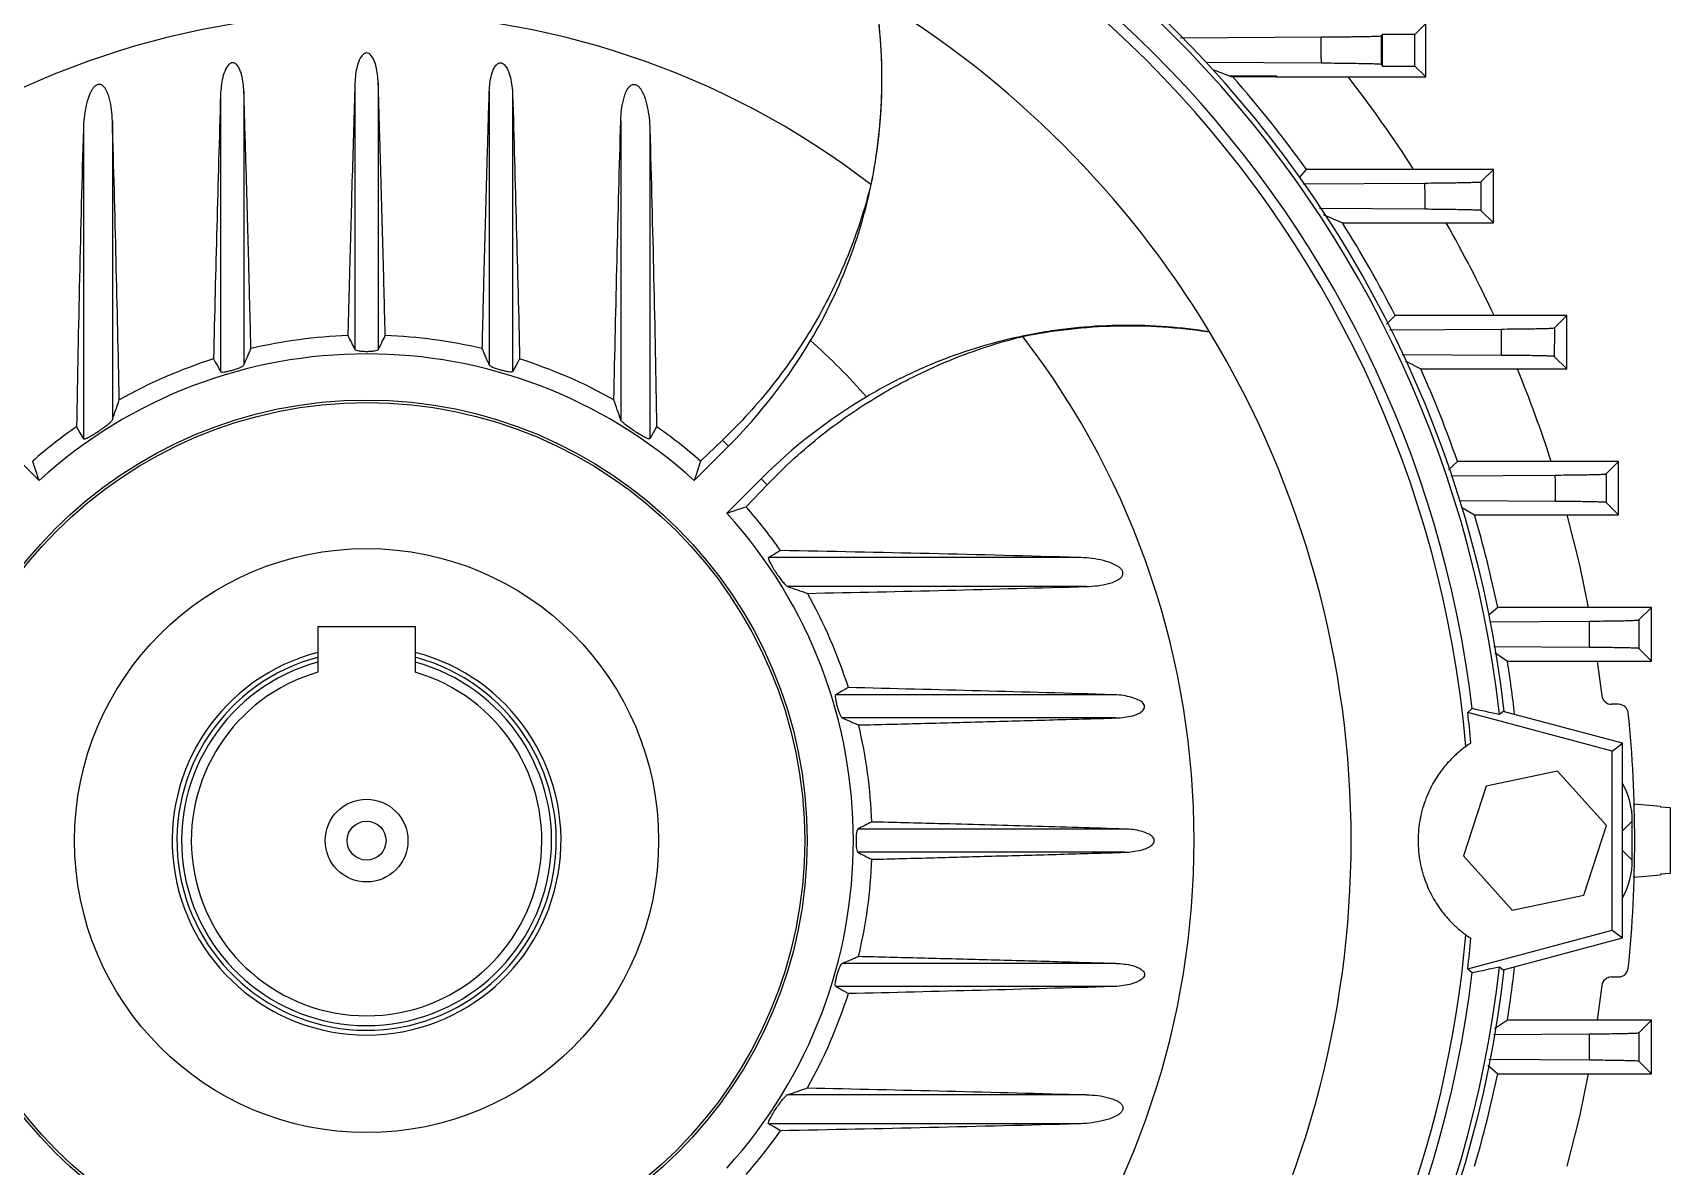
# Model space of a CAD drawing. Extents: x 49 to 1791, y 27 to 1041.
# Drawn here: x 714.2 to 882.3, y 457.3 to 573.8 of the extents above; entities that cross this region are included whole.
import ezdxf

# ---------------------------------------------------------------- set-up
doc = ezdxf.new("R2010")
doc.units = 0
doc.layers.get('0').update_dxf_attribs({"linetype": 'CONTINUOUS'})

msp = doc.modelspace()

# ---------------------------------------------------------------- linework, layer by layer
at = {"color": 7, "linetype": 'CONTINUOUS'}
for p, q in [((852.66, 573.48), (852.8, 573.62)), ((856.1, 573.62), (852.8, 573.62)), ((852.8, 570.37), (852.8, 573.62)), ((856.1, 573.62), (857.22, 574.75)), ((856.1, 570.37), (856.1, 573.62)), ((857.22, 569.25), (857.22, 574.75)), ((832.05, 573.28), (846.47, 573.36)), ((846.51, 570.65), (834.66, 570.72)), ((852.65, 570.53), (852.8, 570.37)), ((852.8, 570.37), (856.1, 570.37)), ((856.1, 570.37), (857.22, 569.25)), ((747.24, 568.64), (747.24, 541.24)), ((749.64, 568.64), (749.64, 541.24)), ((835.35, 570.01), (837.07, 569.38)), ((837.07, 569.38), (841.9, 569.38)), ((841.86, 569.25), (837.18, 569.25)), ((841.9, 569.38), (841.86, 569.25)), ((841.86, 569.25), (857.22, 569.25)), ((733.44, 567.43), (733.44, 538.98)), ((735.84, 567.75), (735.84, 539.66)), ((761.04, 567.75), (761.04, 539.66)), ((763.44, 567.43), (763.44, 538.98)), ((719.35, 563.86), (719.35, 532.09)), ((722.33, 564.73), (722.33, 534.03)), ((774.55, 564.73), (774.55, 534.03)), ((777.53, 563.86), (777.53, 532.09)), ((844.96, 559.75), (844.21, 558.93)), ((864.17, 559.75), (844.96, 559.75)), ((862.9, 558.48), (864.17, 559.75)), ((864.17, 554.25), (864.17, 559.75)), ((844.63, 558.28), (857.14, 558.35)), ((857.18, 555.65), (846.3, 555.72)), ((846.68, 555.13), (848.66, 554.25)), ((862.89, 555.53), (864.17, 554.25)), ((848.66, 554.25), (864.17, 554.25)), ((854.08, 544.75), (853.2, 543.86)), ((853.49, 543.28), (864.99, 543.35)), ((871.72, 544.75), (854.08, 544.75)), ((870.44, 543.47), (871.72, 544.75)), ((871.72, 539.25), (871.72, 544.75)), ((865.02, 540.65), (854.79, 540.72)), ((855.11, 540.08), (856.72, 539.25)), ((870.43, 540.53), (871.72, 539.25)), ((856.72, 539.25), (871.72, 539.25)), ((785, 531.94), (782.73, 529.78)), ((785.62, 531.32), (785, 531.94)), ((711.26, 531.32), (714.8, 527.79)), ((782.08, 527.79), (785.62, 531.32)), ((860.48, 529.75), (859.57, 528.89)), ((859.8, 528.28), (870.53, 528.35)), ((877.04, 529.75), (860.48, 529.75)), ((875.76, 528.47), (877.04, 529.75)), ((877.04, 524.25), (877.04, 529.75)), ((788.97, 527.97), (785.43, 524.44)), ((787.42, 525.09), (789.59, 527.35)), ((788.97, 527.97), (789.59, 527.35)), ((870.56, 525.65), (860.72, 525.72)), ((860.89, 525.05), (862.25, 524.25)), ((875.75, 525.54), (877.04, 524.25)), ((862.25, 524.25), (877.04, 524.25)), ((821.51, 519.89), (789.73, 519.89)), ((822.38, 516.9), (791.67, 516.9)), ((864.62, 514.75), (863.72, 513.97)), ((880.41, 514.75), (864.62, 514.75)), ((879.13, 513.47), (880.41, 514.75)), ((880.41, 509.25), (880.41, 514.75)), ((863.86, 513.28), (874.05, 513.35)), ((743.44, 512.8), (753.44, 512.8)), ((743.44, 512.8), (743.44, 508.09)), ((753.44, 512.8), (753.44, 508.09)), ((874.06, 510.65), (864.22, 510.72)), ((864.31, 510.11), (865.62, 509.25)), ((879.13, 510.54), (880.41, 509.25)), ((865.62, 509.25), (880.41, 509.25)), ((874.85, 509.25), (875.32, 505.68)), ((825.07, 505.79), (796.62, 505.79)), ((877.03, 504.8), (876.31, 504.8)), ((825.4, 503.4), (797.3, 503.4)), ((861.99, 504.36), (861.55, 503.97)), ((876.39, 499.99), (861.55, 503.97)), ((865.19, 504.08), (864.8, 503.75)), ((877.44, 500.8), (865.19, 504.08)), ((876.39, 499.99), (877.44, 500.8)), ((876.39, 481.6), (876.39, 499.99)), ((877.44, 480.8), (877.44, 500.8)), ((870.77, 497.93), (863.43, 496.38)), ((875.78, 492.35), (870.77, 497.93)), ((863.43, 496.38), (861.1, 489.25)), ((881.34, 494.31), (878.64, 494.55)), ((878.64, 494.55), (878.64, 494.41)), ((878.44, 488.8), (878.44, 492.8)), ((881.34, 494.31), (881.34, 494.25)), ((882.34, 494.16), (882.34, 487.43)), ((826.29, 491.99), (798.89, 491.99)), ((873.45, 485.21), (875.78, 492.35)), ((826.29, 489.6), (798.89, 489.6)), ((861.1, 489.25), (866.11, 483.66)), ((878.64, 487.05), (881.34, 487.28)), ((878.64, 487.19), (878.64, 487.05)), ((881.34, 487.35), (881.34, 487.28)), ((866.11, 483.66), (873.45, 485.21)), ((861.55, 477.63), (876.39, 481.6)), ((876.39, 481.6), (877.44, 480.8)), ((865.19, 477.52), (877.44, 480.8)), ((825.4, 478.19), (797.3, 478.19)), ((864.8, 477.85), (865.19, 477.52)), ((861.55, 477.63), (861.99, 477.24)), ((876.31, 476.8), (877.03, 476.8)), ((825.07, 475.8), (796.62, 475.8)), ((875.32, 475.91), (874.85, 472.35)), ((864.18, 470.88), (874.06, 470.95)), ((865.62, 472.35), (864.3, 471.48)), ((880.41, 472.35), (865.62, 472.35)), ((879.13, 471.06), (880.41, 472.35)), ((880.41, 466.85), (880.41, 472.35)), ((863.59, 467.74), (864.62, 466.85)), ((874.05, 468.24), (863.7, 468.32)), ((879.13, 468.13), (880.41, 466.85)), ((864.62, 466.85), (880.41, 466.85)), ((822.38, 464.69), (791.67, 464.69)), ((821.51, 461.7), (789.73, 461.7))]:
    msp.add_line(p, q, dxfattribs=at)
at = {"color": 8, "linetype": 'CONTINUOUS'}
for p, q in [((878.44, 492.8), (877.44, 491.8)), ((877.44, 489.8), (878.44, 488.8))]:
    msp.add_line(p, q, dxfattribs=at)
at = {"color": 7, "linetype": 'CONTINUOUS', "flags": 128}
for points in [[(732.72, 540.28), (732.9, 539.95), (733.08, 539.63), (733.44, 538.98)], [(764.16, 540.28), (763.98, 539.95), (763.8, 539.63), (763.44, 538.98)], [(718.65, 533.31), (719, 532.7), (719.35, 532.09)], [(778.23, 533.31), (777.88, 532.7), (777.53, 532.09)], [(871.73, 524.25), (873.01, 519.14), (873.92, 514.75)], [(790.96, 520.59), (790.34, 520.24), (789.73, 519.89)], [(797.92, 506.52), (797.59, 506.34), (797.27, 506.16), (796.62, 505.79)], [(882.34, 494.16), (881.85, 494.21), (881.34, 494.25)], [(882.34, 487.43), (881.85, 487.39), (881.34, 487.35)], [(797.92, 475.08), (797.59, 475.26), (797.27, 475.44), (796.62, 475.8)], [(873.92, 466.85), (873.01, 462.45), (871.73, 457.35)], [(790.96, 461), (790.34, 461.35), (789.73, 461.7)]]:
    msp.add_lwpolyline(points, dxfattribs=at)
at = {"color": 7, "linetype": 'CONTINUOUS'}
for radius in [45.26, 45, 30, 4.25, 2]:
    msp.add_circle((748.44, 490.8), radius, dxfattribs=at)
for centre, radius, start, end in [((748.44, 490.8), 117.6, 96.471, 173.529), ((748.44, 490.8), 117.08, 96.3514, 173.6486), ((748.44, 490.8), 117.08, 6.3514, 83.6486), ((748.44, 490.8), 117.6, 6.471, 83.529), ((748.44, 490.8), 114.36, 96.8084, 173.1916), ((748.44, 490.8), 114.36, 6.8084, 83.1916), ((748.44, 490.8), 113.32, 4.9002, 85.0998), ((748.44, 490.8), 101.13, 31.1145, 58.8855), ((748.44, 490.8), 85, 52.456, 127.544), ((748.44, 490.8), 118.45, 41.4775, 41.5621), ((748.44, 490.8), 118.62, 35.5395, 41.403), ((748.44, 490.8), 127.75, 32.665, 37.8858), ((748.44, 490.8), 118.62, 27.0528, 32.337), ((748.44, 490.8), 127.75, 24.9805, 29.7801), ((748.44, 490.8), 51.92, 92.1156, 103.2308), ((748.44, 490.8), 51.92, 76.7692, 87.8844), ((746.63, 570.31), 55.13, 315, 329.3006), ((748.44, 490.8), 68.68, 41.5968, 48.4032), ((748.44, 490.8), 85, 322.456, 37.544), ((748.44, 490.8), 101.13, 328.8855, 31.1145), ((748.44, 490.8), 50, 47.7154, 132.2846), ((748.44, 490.8), 51.92, 107.6242, 119.2947), ((748.44, 490.8), 51.92, 60.7053, 72.3758), ((748.44, 490.8), 118.62, 19.1691, 24.1072), ((748.44, 490.8), 127.75, 17.7517, 22.2876), ((827.95, 488.99), 55.13, 120.6994, 135), ((748.44, 490.8), 51.92, 125.0225, 131.3342), ((748.44, 490.8), 51.92, 48.6658, 54.9775), ((748.44, 490.8), 51.92, 35.0225, 41.3342), ((748.44, 490.8), 50, 317.7154, 42.2846), ((748.44, 490.8), 118.62, 11.6483, 16.3791), ((748.44, 490.8), 51.92, 17.6242, 29.2947), ((748.44, 490.8), 19.97, 104.496, 75.504), ((748.44, 490.8), 19.48, 104.8767, 74.8322), ((748.44, 490.8), 19, 105.2575, 74.7425), ((748.44, 490.8), 18, 106.1276, 73.8724), ((748.44, 490.8), 118.62, 6.2781, 8.948), ((876.31, 505.8), 1, 186.6904, 270), ((748.44, 490.8), 113.87, 5.059, 6.6429), ((748.44, 490.8), 130.25, 354.2274, 5.7726), ((748.44, 490.8), 51.92, 2.1156, 13.2308), ((748.44, 490.8), 51.92, 346.7692, 357.8844), ((748.44, 490.8), 113.32, 184.9002, 265.0998), ((748.44, 490.8), 113.32, 290.3164, 355.0998), ((748.44, 490.8), 113.87, 353.3571, 354.941), ((748.44, 490.8), 117.08, 186.3514, 263.6486), ((748.44, 490.8), 117.08, 276.3514, 353.6486), ((748.44, 490.8), 118.62, 351.052, 353.7219), ((748.44, 490.8), 117.6, 186.471, 263.529), ((748.44, 490.8), 114.36, 186.8084, 263.1916), ((748.44, 490.8), 117.6, 276.471, 353.529), ((748.44, 490.8), 114.36, 276.8084, 353.1916), ((876.31, 475.8), 1, 90, 173.3096), ((748.44, 490.8), 51.92, 330.7053, 342.3758), ((748.44, 490.8), 118.62, 343.6209, 348.3517), ((748.44, 490.8), 51.92, 318.6658, 324.9775)]:
    msp.add_arc(centre, radius, start, end, dxfattribs=at)
for centre, major_axis, start_param, end_param in [((870.44, 492.8), (5.66, 5.66), 5.497873, 6.003211), ((870.44, 488.8), (5.66, -5.66), 0.279974, 0.785312)]:
    msp.add_ellipse(centre, major_axis=major_axis, ratio=0.999829, start_param=start_param, end_param=end_param, dxfattribs=at)
for points, knots in [([(794.04, 542.16), (795.64, 544.86), (796.97, 547.65), (798.59, 551.99), (799.07, 553.46), (799.69, 555.69), (799.87, 556.44), (800.22, 557.94), (800.37, 558.69), (801.06, 562.44), (801.34, 565.44), (801.38, 569.2), (801.37, 569.95), (801.32, 571.46), (801.28, 572.2), (801.11, 574.44), (800.94, 575.92), (800.7, 577.38)], [0, 0, 0, 0, 0.25, 0.25, 0.375, 0.375, 0.4375, 0.4375, 0.5, 0.5, 0.75, 0.75, 0.8125, 0.8125, 0.875, 0.875, 1, 1, 1, 1]), ([(800.7, 577.38), (801.19, 574.18), (801.4, 570.98), (801.24, 564.58), (800.89, 561.39), (800.24, 558.19)], [0, 0, 0, 0, 0.5, 0.5, 1, 1, 1, 1]), ([(846.47, 573.36), (847.41, 573.36), (848.26, 573.37), (849.22, 573.38), (849.4, 573.38), (849.76, 573.39), (849.93, 573.39), (850.42, 573.4), (850.71, 573.4), (851.25, 573.41), (851.49, 573.42), (851.9, 573.43), (852.08, 573.44), (852.36, 573.45), (852.46, 573.46), (852.61, 573.47), (852.65, 573.48), (852.66, 573.48)], [0, 0, 0, 0, 0.25, 0.25, 0.3125, 0.3125, 0.375, 0.375, 0.5, 0.5, 0.625, 0.625, 0.75, 0.75, 0.875, 0.875, 1, 1, 1, 1]), ([(846.51, 570.65), (846.5, 571.44), (846.49, 572.22), (846.47, 573), (846.47, 573.12), (846.47, 573.24), (846.47, 573.36)], [0, 0, 0, 0, 0.002495824, 0.002495824, 0.002495824, 0.002874365, 0.002874365, 0.002874365, 0.002874365]), ([(735.84, 567.75), (735.83, 568.04), (735.8, 568.33), (735.73, 568.9), (735.68, 569.19), (735.57, 569.6), (735.52, 569.74), (735.42, 570.01), (735.35, 570.15), (735.24, 570.34), (735.2, 570.4), (735.1, 570.51), (735.05, 570.56), (734.92, 570.65), (734.85, 570.68), (734.7, 570.71), (734.62, 570.71), (734.48, 570.66), (734.41, 570.62), (734.29, 570.52), (734.24, 570.46), (734.1, 570.29), (734.02, 570.15), (733.83, 569.75), (733.74, 569.47), (733.6, 568.9), (733.55, 568.6), (733.48, 568.02), (733.45, 567.72), (733.44, 567.43)], [0, 0, 0, 0, 0.125, 0.125, 0.25, 0.25, 0.3125, 0.3125, 0.375, 0.375, 0.40625, 0.40625, 0.4375, 0.4375, 0.46875, 0.46875, 0.5, 0.5, 0.53125, 0.53125, 0.5625, 0.5625, 0.625, 0.625, 0.75, 0.75, 0.875, 0.875, 1, 1, 1, 1]), ([(749.64, 568.64), (749.63, 568.93), (749.6, 569.22), (749.53, 569.79), (749.48, 570.07), (749.37, 570.48), (749.33, 570.62), (749.23, 570.89), (749.17, 571.03), (749.03, 571.29), (748.95, 571.41), (748.79, 571.57), (748.73, 571.62), (748.6, 571.69), (748.52, 571.71), (748.37, 571.71), (748.29, 571.69), (748.16, 571.62), (748.1, 571.58), (747.94, 571.42), (747.86, 571.3), (747.64, 570.92), (747.55, 570.64), (747.4, 570.08), (747.35, 569.79), (747.28, 569.22), (747.25, 568.93), (747.24, 568.64)], [0, 0, 0, 0, 0.125, 0.125, 0.25, 0.25, 0.3125, 0.3125, 0.375, 0.375, 0.4375, 0.4375, 0.46875, 0.46875, 0.5, 0.5, 0.53125, 0.53125, 0.5625, 0.5625, 0.625, 0.625, 0.75, 0.75, 0.875, 0.875, 1, 1, 1, 1]), ([(761.04, 567.75), (761.05, 568.04), (761.08, 568.33), (761.15, 568.9), (761.2, 569.19), (761.31, 569.6), (761.36, 569.74), (761.46, 570.01), (761.53, 570.15), (761.64, 570.34), (761.68, 570.4), (761.78, 570.51), (761.83, 570.56), (761.96, 570.65), (762.03, 570.68), (762.18, 570.71), (762.26, 570.71), (762.4, 570.66), (762.47, 570.62), (762.59, 570.52), (762.64, 570.46), (762.78, 570.29), (762.86, 570.15), (763.05, 569.75), (763.14, 569.47), (763.28, 568.9), (763.33, 568.6), (763.4, 568.02), (763.43, 567.72), (763.44, 567.43)], [0, 0, 0, 0, 0.125, 0.125, 0.25, 0.25, 0.3125, 0.3125, 0.375, 0.375, 0.40625, 0.40625, 0.4375, 0.4375, 0.46875, 0.46875, 0.5, 0.5, 0.53125, 0.53125, 0.5625, 0.5625, 0.625, 0.625, 0.75, 0.75, 0.875, 0.875, 1, 1, 1, 1]), ([(852.65, 570.53), (852.63, 570.54), (852.49, 570.55), (852.07, 570.57), (851.89, 570.58), (851.48, 570.59), (851.25, 570.6), (850.72, 570.61), (850.42, 570.61), (849.77, 570.62), (849.42, 570.63), (848.67, 570.64), (848.27, 570.64), (847.42, 570.65), (846.97, 570.65), (846.51, 570.65)], [0, 0, 0, 0, 0.25, 0.25, 0.375, 0.375, 0.5, 0.5, 0.625, 0.625, 0.75, 0.75, 0.875, 0.875, 1, 1, 1, 1]), ([(722.33, 564.73), (722.32, 565.12), (722.3, 565.5), (722.2, 566.26), (722.13, 566.64), (721.98, 567.2), (721.93, 567.38), (721.78, 567.74), (721.69, 567.92), (721.53, 568.16), (721.46, 568.23), (721.32, 568.37), (721.23, 568.43), (721.04, 568.49), (720.94, 568.49), (720.74, 568.44), (720.65, 568.39), (720.49, 568.26), (720.42, 568.19), (720.3, 568.03), (720.25, 567.95), (720.09, 567.69), (720.01, 567.51), (719.8, 566.96), (719.69, 566.58), (719.53, 565.81), (719.47, 565.42), (719.38, 564.65), (719.36, 564.26), (719.35, 563.86)], [0, 0, 0, 0, 0.125, 0.125, 0.25, 0.25, 0.3125, 0.3125, 0.375, 0.375, 0.40625, 0.40625, 0.4375, 0.4375, 0.46875, 0.46875, 0.5, 0.5, 0.53125, 0.53125, 0.5625, 0.5625, 0.625, 0.625, 0.75, 0.75, 0.875, 0.875, 1, 1, 1, 1]), ([(747.24, 568.64), (747.2, 567.05), (747.15, 565.46), (747.1, 563.86), (747.05, 562.27), (747.01, 560.68), (746.96, 559.08), (746.91, 557.49), (746.87, 555.9), (746.83, 554.3), (746.78, 552.71), (746.74, 551.12), (746.7, 549.52), (746.64, 547.24), (746.58, 544.96), (746.52, 542.68)], [0, 0, 0, 0, 0.00495025, 0.00495025, 0.00495025, 0.00990049, 0.00990049, 0.00990049, 0.01485074, 0.01485074, 0.01485074, 0.01980098, 0.01980098, 0.01980098, 0.02688879, 0.02688879, 0.02688879, 0.02688879]), ([(750.36, 542.68), (750.3, 544.8), (750.25, 546.93), (750.2, 549.05), (750.14, 551.18), (750.08, 553.3), (750.02, 555.43), (749.96, 557.63), (749.9, 559.83), (749.83, 562.04), (749.77, 564.24), (749.7, 566.44), (749.64, 568.64)], [0, 0, 0, 0, 0.00660195, 0.00660195, 0.00660195, 0.0132039, 0.0132039, 0.0132039, 0.02004634, 0.02004634, 0.02004634, 0.02688879, 0.02688879, 0.02688879, 0.02688879]), ([(774.55, 564.73), (774.56, 565.12), (774.58, 565.5), (774.68, 566.26), (774.75, 566.64), (774.9, 567.2), (774.95, 567.38), (775.1, 567.74), (775.19, 567.92), (775.35, 568.16), (775.42, 568.23), (775.56, 568.37), (775.65, 568.43), (775.84, 568.49), (775.94, 568.49), (776.14, 568.44), (776.23, 568.39), (776.39, 568.26), (776.46, 568.19), (776.58, 568.03), (776.63, 567.95), (776.79, 567.69), (776.87, 567.51), (777.08, 566.96), (777.19, 566.58), (777.35, 565.81), (777.41, 565.42), (777.5, 564.65), (777.52, 564.26), (777.53, 563.86)], [0, 0, 0, 0, 0.125, 0.125, 0.25, 0.25, 0.3125, 0.3125, 0.375, 0.375, 0.40625, 0.40625, 0.4375, 0.4375, 0.46875, 0.46875, 0.5, 0.5, 0.53125, 0.53125, 0.5625, 0.5625, 0.625, 0.625, 0.75, 0.75, 0.875, 0.875, 1, 1, 1, 1]), ([(733.44, 567.43), (733.31, 562.91), (733.18, 558.39), (732.94, 549.34), (732.82, 544.81), (732.72, 540.28)], [0, 0, 0, 0, 0.5, 0.5, 1, 1, 1, 1]), ([(736.56, 541.34), (736.51, 543.46), (736.45, 545.59), (736.4, 547.72), (736.35, 549.85), (736.29, 551.97), (736.23, 554.1), (736.17, 556.38), (736.11, 558.65), (736.04, 560.93), (735.97, 563.2), (735.91, 565.48), (735.84, 567.75)], [0, 0, 0, 0, 0.00660195, 0.00660195, 0.00660195, 0.01320391, 0.01320391, 0.01320391, 0.02026936, 0.02026936, 0.02026936, 0.02733484, 0.02733484, 0.02733484, 0.02733484]), ([(760.32, 541.34), (760.37, 543.46), (760.43, 545.59), (760.48, 547.72), (760.53, 549.85), (760.59, 551.97), (760.65, 554.1), (760.71, 556.38), (760.77, 558.65), (760.84, 560.93), (760.91, 563.2), (760.97, 565.48), (761.04, 567.75)], [0, 0, 0, 0, 0.00660195, 0.00660195, 0.00660195, 0.01320391, 0.01320391, 0.01320391, 0.02026936, 0.02026936, 0.02026936, 0.02733484, 0.02733484, 0.02733484, 0.02733484]), ([(763.44, 567.43), (763.57, 562.91), (763.7, 558.39), (763.94, 549.34), (764.06, 544.81), (764.16, 540.28)], [0, 0, 0, 0, 0.5, 0.5, 1, 1, 1, 1]), ([(719.35, 563.86), (719.2, 558.79), (719.07, 553.7), (718.84, 543.52), (718.73, 538.43), (718.65, 533.31)], [0, 0, 0, 0, 0.5, 0.5, 1, 1, 1, 1]), ([(723.04, 536.07), (722.94, 540.86), (722.83, 545.64), (722.6, 555.2), (722.47, 559.97), (722.33, 564.73)], [0, 0, 0, 0, 0.5, 0.5, 1, 1, 1, 1]), ([(773.84, 536.07), (773.94, 540.86), (774.05, 545.64), (774.28, 555.2), (774.41, 559.97), (774.55, 564.73)], [0, 0, 0, 0, 0.5, 0.5, 1, 1, 1, 1]), ([(777.53, 563.86), (777.68, 558.79), (777.81, 553.7), (778.04, 543.52), (778.15, 538.43), (778.23, 533.31)], [0, 0, 0, 0, 0.5, 0.5, 1, 1, 1, 1]), ([(857.14, 558.35), (858.01, 558.36), (858.8, 558.37), (859.87, 558.38), (860.2, 558.39), (860.81, 558.39), (861.09, 558.4), (861.59, 558.41), (861.81, 558.42), (862.19, 558.43), (862.36, 558.43), (862.62, 558.45), (862.72, 558.45), (862.86, 558.46), (862.9, 558.47), (862.9, 558.48)], [0, 0, 0, 0, 0.25, 0.25, 0.375, 0.375, 0.5, 0.5, 0.625, 0.625, 0.75, 0.75, 0.875, 0.875, 1, 1, 1, 1]), ([(800.24, 558.19), (799.61, 555.67), (798.81, 553.23), (796.9, 548.51), (795.78, 546.23), (793.87, 542.92), (793.19, 541.84), (791.75, 539.71), (790.98, 538.67), (788.59, 535.63), (786.86, 533.73), (785, 531.94)], [0, 0, 0, 0, 0.25, 0.25, 0.5, 0.5, 0.625, 0.625, 0.75, 0.75, 1, 1, 1, 1]), ([(857.18, 555.65), (857.17, 556.39), (857.16, 557.13), (857.15, 557.87), (857.14, 558.03), (857.14, 558.19), (857.14, 558.35)], [0, 0, 0, 0, 0.002313669, 0.002313669, 0.002313669, 0.002816675, 0.002816675, 0.002816675, 0.002816675]), ([(862.89, 555.53), (862.88, 555.54), (862.74, 555.56), (862.35, 555.57), (862.19, 555.58), (861.8, 555.59), (861.58, 555.6), (861.09, 555.61), (860.82, 555.61), (860.21, 555.62), (859.88, 555.63), (859.18, 555.64), (858.81, 555.64), (858.03, 555.65), (857.61, 555.65), (857.18, 555.65)], [0, 0, 0, 0, 0.25, 0.25, 0.375, 0.375, 0.5, 0.5, 0.625, 0.625, 0.75, 0.75, 0.875, 0.875, 1, 1, 1, 1]), ([(835.02, 543.06), (832.09, 543.53), (829.12, 543.76), (824.64, 543.72), (823.14, 543.64), (820.87, 543.43), (820.12, 543.34), (818.6, 543.13), (817.84, 543.01), (814.06, 542.31), (811.11, 541.5), (806.78, 539.89), (805.36, 539.28), (803.24, 538.27), (802.54, 537.92), (801.16, 537.18), (800.47, 536.79), (799.8, 536.4)], [0, 0, 0, 0, 0.25, 0.25, 0.375, 0.375, 0.4375, 0.4375, 0.5, 0.5, 0.75, 0.75, 0.875, 0.875, 0.9375, 0.9375, 1, 1, 1, 1]), ([(815.84, 542.59), (819.03, 543.25), (822.22, 543.6), (828.62, 543.76), (831.82, 543.55), (835.02, 543.06)], [0, 0, 0, 0, 0.5, 0.5, 1, 1, 1, 1]), ([(864.99, 543.35), (865.82, 543.36), (866.56, 543.37), (867.56, 543.38), (867.88, 543.38), (868.46, 543.39), (868.72, 543.4), (869.19, 543.41), (869.4, 543.41), (869.77, 543.42), (869.92, 543.43), (870.17, 543.44), (870.26, 543.45), (870.4, 543.46), (870.43, 543.47), (870.44, 543.47)], [0, 0, 0, 0, 0.25, 0.25, 0.375, 0.375, 0.5, 0.5, 0.625, 0.625, 0.75, 0.75, 0.875, 0.875, 1, 1, 1, 1]), ([(865.02, 540.65), (865.02, 541.34), (865.01, 542.02), (865, 542.71), (865, 542.92), (864.99, 543.14), (864.99, 543.35)], [0, 0, 0, 0, 0.002106027, 0.002106027, 0.002106027, 0.002771251, 0.002771251, 0.002771251, 0.002771251]), ([(746.52, 542.68), (746.64, 542.44), (746.76, 542.2), (746.88, 541.96), (747, 541.72), (747.12, 541.48), (747.24, 541.24)], [0, 0, 0, 0, 0.004206289, 0.004206289, 0.004206289, 0.00841258, 0.00841258, 0.00841258, 0.00841258]), ([(749.64, 541.24), (749.76, 541.48), (749.88, 541.72), (750, 541.96), (750.12, 542.2), (750.24, 542.44), (750.36, 542.68)], [0, 0, 0, 0, 0.004206289, 0.004206289, 0.004206289, 0.00841258, 0.00841258, 0.00841258, 0.00841258]), ([(789.59, 527.35), (791.36, 529.22), (793.25, 530.93), (797.24, 534.08), (799.35, 535.51), (802.12, 537.13), (802.68, 537.44), (803.81, 538.05), (804.39, 538.34), (806.12, 539.19), (807.3, 539.72), (810.87, 541.17), (813.32, 541.97), (815.84, 542.59)], [0, 0, 0, 0, 0.25, 0.25, 0.5, 0.5, 0.5625, 0.5625, 0.625, 0.625, 0.75, 0.75, 1, 1, 1, 1]), ([(735.84, 539.66), (735.96, 539.94), (736.08, 540.22), (736.2, 540.5), (736.26, 540.64), (736.32, 540.78), (736.38, 540.92), (736.44, 541.06), (736.5, 541.2), (736.56, 541.34)], [0, 0, 0, 0, 0.004234963, 0.004234963, 0.004234963, 0.006352448, 0.006352448, 0.006352448, 0.008469934, 0.008469934, 0.008469934, 0.008469934]), ([(747.24, 541.24), (747.26, 541.22), (747.3, 541.19), (747.43, 541.15), (747.52, 541.13), (747.74, 541.1), (747.86, 541.09), (748.14, 541.07), (748.29, 541.06), (748.59, 541.06), (748.74, 541.07), (749.02, 541.09), (749.14, 541.1), (749.36, 541.13), (749.45, 541.15), (749.58, 541.19), (749.62, 541.22), (749.64, 541.24)], [0, 0, 0, 0, 0.125, 0.125, 0.25, 0.25, 0.375, 0.375, 0.5, 0.5, 0.625, 0.625, 0.75, 0.75, 0.875, 0.875, 1, 1, 1, 1]), ([(761.04, 539.66), (760.92, 539.94), (760.8, 540.22), (760.68, 540.5), (760.62, 540.64), (760.56, 540.78), (760.5, 540.92), (760.44, 541.06), (760.38, 541.2), (760.32, 541.34)], [0, 0, 0, 0, 0.004234963, 0.004234963, 0.004234963, 0.006352448, 0.006352448, 0.006352448, 0.008469934, 0.008469934, 0.008469934, 0.008469934]), ([(870.43, 540.53), (870.42, 540.55), (870.29, 540.56), (869.91, 540.57), (869.76, 540.58), (869.4, 540.59), (869.19, 540.6), (868.72, 540.61), (868.46, 540.61), (867.89, 540.62), (867.57, 540.63), (866.91, 540.63), (866.56, 540.64), (865.82, 540.64), (865.43, 540.65), (865.02, 540.65)], [0, 0, 0, 0, 0.25, 0.25, 0.375, 0.375, 0.5, 0.5, 0.625, 0.625, 0.75, 0.75, 0.875, 0.875, 1, 1, 1, 1]), ([(733.44, 538.98), (733.46, 538.95), (733.5, 538.94), (733.64, 538.93), (733.73, 538.94), (733.96, 538.97), (734.09, 538.99), (734.37, 539.06), (734.52, 539.1), (734.81, 539.18), (734.96, 539.23), (735.23, 539.32), (735.35, 539.37), (735.67, 539.51), (735.81, 539.59), (735.84, 539.66)], [0, 0, 0, 0, 0.125, 0.125, 0.25, 0.25, 0.375, 0.375, 0.5, 0.5, 0.625, 0.625, 0.75, 0.75, 1, 1, 1, 1]), ([(763.44, 538.98), (763.42, 538.95), (763.38, 538.94), (763.24, 538.93), (763.15, 538.94), (762.92, 538.97), (762.79, 538.99), (762.51, 539.06), (762.36, 539.1), (762.07, 539.18), (761.92, 539.23), (761.65, 539.32), (761.53, 539.37), (761.21, 539.51), (761.07, 539.59), (761.04, 539.66)], [0, 0, 0, 0, 0.125, 0.125, 0.25, 0.25, 0.375, 0.375, 0.5, 0.5, 0.625, 0.625, 0.75, 0.75, 1, 1, 1, 1]), ([(722.33, 534.03), (722.45, 534.38), (722.57, 534.72), (722.69, 535.06), (722.8, 535.4), (722.92, 535.74), (723.04, 536.07)], [0, 0, 0, 0, 0.004148633, 0.004148633, 0.004148633, 0.008297319, 0.008297319, 0.008297319, 0.008297319]), ([(774.55, 534.03), (774.43, 534.38), (774.31, 534.72), (774.19, 535.06), (774.08, 535.4), (773.96, 535.74), (773.84, 536.07)], [0, 0, 0, 0, 0.004148633, 0.004148633, 0.004148633, 0.008297319, 0.008297319, 0.008297319, 0.008297319]), ([(719.35, 532.09), (719.35, 532.07), (719.37, 532.06), (719.43, 532.06), (719.47, 532.07), (719.57, 532.1), (719.63, 532.12), (719.76, 532.18), (719.83, 532.21), (720.2, 532.4), (720.56, 532.62), (721.07, 532.96), (721.24, 533.08), (721.56, 533.31), (721.71, 533.42), (721.97, 533.63), (722.09, 533.73), (722.22, 533.86), (722.25, 533.9), (722.31, 533.97), (722.33, 534.01), (722.33, 534.03)], [0, 0, 0, 0, 0.0625, 0.0625, 0.125, 0.125, 0.1875, 0.1875, 0.25, 0.25, 0.5, 0.5, 0.625, 0.625, 0.75, 0.75, 0.875, 0.875, 0.9375, 0.9375, 1, 1, 1, 1]), ([(777.53, 532.09), (777.53, 532.07), (777.51, 532.06), (777.45, 532.06), (777.41, 532.07), (777.31, 532.1), (777.25, 532.12), (777.12, 532.18), (777.05, 532.21), (776.68, 532.4), (776.32, 532.62), (775.81, 532.96), (775.64, 533.08), (775.32, 533.31), (775.17, 533.42), (774.91, 533.63), (774.79, 533.73), (774.66, 533.86), (774.63, 533.9), (774.57, 533.97), (774.55, 534.01), (774.55, 534.03)], [0, 0, 0, 0, 0.0625, 0.0625, 0.125, 0.125, 0.1875, 0.1875, 0.25, 0.25, 0.5, 0.5, 0.625, 0.625, 0.75, 0.75, 0.875, 0.875, 0.9375, 0.9375, 1, 1, 1, 1]), ([(782.73, 529.78), (782.54, 529.21), (782.36, 528.64), (782.17, 528.06), (782.14, 527.97), (782.11, 527.88), (782.08, 527.79)], [0.0000002, 0.0000002, 0.0000002, 0.0000002, 0.00953748, 0.00953748, 0.00953748, 0.01106502, 0.01106502, 0.01106502, 0.01106502]), ([(870.53, 528.35), (871.32, 528.36), (872.04, 528.37), (873, 528.38), (873.3, 528.38), (873.85, 528.39), (874.1, 528.4), (874.55, 528.41), (874.76, 528.41), (875.11, 528.42), (875.26, 528.43), (875.5, 528.44), (875.59, 528.44), (875.72, 528.46), (875.75, 528.46), (875.76, 528.47)], [0, 0, 0, 0, 0.25, 0.25, 0.375, 0.375, 0.5, 0.5, 0.625, 0.625, 0.75, 0.75, 0.875, 0.875, 1, 1, 1, 1]), ([(870.56, 525.65), (870.55, 526.27), (870.55, 526.89), (870.54, 527.51), (870.54, 527.79), (870.54, 528.07), (870.53, 528.35)], [0, 0, 0, 0, 0.001886901, 0.001886901, 0.001886901, 0.002737695, 0.002737695, 0.002737695, 0.002737695]), ([(875.75, 525.54), (875.74, 525.55), (875.61, 525.56), (875.25, 525.58), (875.1, 525.58), (874.75, 525.59), (874.55, 525.6), (874.1, 525.61), (873.85, 525.61), (873.3, 525.62), (873, 525.62), (872.05, 525.64), (871.34, 525.64), (870.56, 525.65)], [0, 0, 0, 0, 0.25, 0.25, 0.375, 0.375, 0.5, 0.5, 0.625, 0.625, 0.75, 0.75, 1, 1, 1, 1]), ([(789.73, 519.89), (789.71, 519.88), (789.7, 519.86), (789.7, 519.8), (789.71, 519.76), (789.74, 519.67), (789.76, 519.61), (789.82, 519.48), (789.85, 519.41), (790.04, 519.04), (790.26, 518.68), (790.6, 518.16), (790.72, 518), (790.95, 517.68), (791.06, 517.53), (791.28, 517.26), (791.37, 517.15), (791.5, 517.02), (791.54, 516.99), (791.62, 516.93), (791.65, 516.91), (791.67, 516.9)], [0, 0, 0, 0, 0.0625, 0.0625, 0.125, 0.125, 0.1875, 0.1875, 0.25, 0.25, 0.5, 0.5, 0.625, 0.625, 0.75, 0.75, 0.875, 0.875, 0.9375, 0.9375, 1, 1, 1, 1]), ([(821.51, 519.89), (816.43, 520.03), (811.35, 520.16), (801.17, 520.4), (796.07, 520.5), (790.96, 520.59)], [0, 0, 0, 0, 0.5, 0.5, 1, 1, 1, 1]), ([(822.38, 516.9), (822.76, 516.92), (823.15, 516.94), (823.91, 517.04), (824.28, 517.1), (824.84, 517.25), (825.02, 517.31), (825.38, 517.46), (825.56, 517.54), (825.8, 517.71), (825.88, 517.77), (826.01, 517.92), (826.07, 518), (826.13, 518.19), (826.14, 518.3), (826.08, 518.5), (826.03, 518.59), (825.9, 518.74), (825.83, 518.81), (825.67, 518.94), (825.59, 518.99), (825.33, 519.14), (825.15, 519.23), (824.6, 519.44), (824.22, 519.55), (823.45, 519.71), (823.06, 519.77), (822.29, 519.86), (821.9, 519.88), (821.51, 519.89)], [0, 0, 0, 0, 0.125, 0.125, 0.25, 0.25, 0.3125, 0.3125, 0.375, 0.375, 0.40625, 0.40625, 0.4375, 0.4375, 0.46875, 0.46875, 0.5, 0.5, 0.53125, 0.53125, 0.5625, 0.5625, 0.625, 0.625, 0.75, 0.75, 0.875, 0.875, 1, 1, 1, 1]), ([(791.67, 516.9), (792.02, 516.79), (792.36, 516.67), (792.7, 516.55), (793.04, 516.44), (793.38, 516.32), (793.72, 516.2)], [0, 0, 0, 0, 0.004148633, 0.004148633, 0.004148633, 0.008297319, 0.008297319, 0.008297319, 0.008297319]), ([(793.72, 516.2), (798.51, 516.3), (803.29, 516.4), (812.84, 516.64), (817.61, 516.77), (822.38, 516.9)], [0, 0, 0, 0, 0.5, 0.5, 1, 1, 1, 1]), ([(874.05, 513.35), (874.82, 513.36), (875.51, 513.36), (876.44, 513.38), (876.74, 513.38), (877.27, 513.39), (877.52, 513.39), (877.96, 513.4), (878.16, 513.41), (878.5, 513.42), (878.64, 513.43), (878.99, 513.44), (879.12, 513.45), (879.13, 513.47)], [0, 0, 0, 0, 0.25, 0.25, 0.375, 0.375, 0.5, 0.5, 0.625, 0.625, 0.75, 0.75, 1, 1, 1, 1]), ([(874.06, 510.65), (874.06, 511.2), (874.06, 511.75), (874.06, 512.31), (874.05, 512.65), (874.05, 513), (874.05, 513.35)], [0, 0, 0, 0, 0.001664166, 0.001664166, 0.001664166, 0.002715767, 0.002715767, 0.002715767, 0.002715767]), ([(879.13, 513.47), (879.13, 512.8), (879.13, 512.13), (879.13, 511.46), (879.13, 511.15), (879.13, 510.84), (879.13, 510.54)], [0, 0, 0, 0, 0.002014076, 0.002014076, 0.002014076, 0.002944325, 0.002944325, 0.002944325, 0.002944325]), ([(879.13, 510.54), (879.11, 510.55), (878.99, 510.56), (878.64, 510.57), (878.49, 510.58), (878.15, 510.59), (877.96, 510.6), (877.52, 510.61), (877.27, 510.61), (876.73, 510.62), (876.44, 510.62), (875.52, 510.64), (874.83, 510.64), (874.06, 510.65)], [0, 0, 0, 0, 0.25, 0.25, 0.375, 0.375, 0.5, 0.5, 0.625, 0.625, 0.75, 0.75, 1, 1, 1, 1]), ([(825.07, 505.79), (820.55, 505.93), (816.03, 506.06), (806.98, 506.3), (802.45, 506.41), (797.92, 506.52)], [0, 0, 0, 0, 0.5, 0.5, 1, 1, 1, 1]), ([(796.62, 505.79), (796.59, 505.78), (796.58, 505.74), (796.57, 505.6), (796.58, 505.51), (796.61, 505.28), (796.64, 505.15), (796.7, 504.87), (796.74, 504.72), (796.82, 504.42), (796.87, 504.28), (796.96, 504.01), (797.01, 503.89), (797.15, 503.57), (797.24, 503.43), (797.3, 503.4)], [0, 0, 0, 0, 0.125, 0.125, 0.25, 0.25, 0.375, 0.375, 0.5, 0.5, 0.625, 0.625, 0.75, 0.75, 1, 1, 1, 1]), ([(825.4, 503.4), (825.69, 503.41), (825.97, 503.43), (826.54, 503.51), (826.83, 503.56), (827.24, 503.67), (827.38, 503.72), (827.65, 503.82), (827.79, 503.89), (827.98, 504), (828.04, 504.04), (828.15, 504.14), (828.2, 504.19), (828.29, 504.32), (828.33, 504.39), (828.36, 504.54), (828.35, 504.62), (828.3, 504.76), (828.26, 504.83), (828.16, 504.95), (828.11, 505), (827.93, 505.14), (827.8, 505.21), (827.39, 505.41), (827.11, 505.5), (826.54, 505.64), (826.25, 505.69), (825.66, 505.76), (825.37, 505.78), (825.07, 505.79)], [0, 0, 0, 0, 0.125, 0.125, 0.25, 0.25, 0.3125, 0.3125, 0.375, 0.375, 0.40625, 0.40625, 0.4375, 0.4375, 0.46875, 0.46875, 0.5, 0.5, 0.53125, 0.53125, 0.5625, 0.5625, 0.625, 0.625, 0.75, 0.75, 0.875, 0.875, 1, 1, 1, 1]), ([(878.03, 503.9), (878.02, 504.02), (877.98, 504.14), (877.87, 504.36), (877.8, 504.46), (877.52, 504.7), (877.28, 504.8), (877.03, 504.8)], [0, 0, 0, 0, 0.25, 0.25, 0.5, 0.5, 1, 1, 1, 1]), ([(797.3, 503.4), (797.58, 503.28), (797.86, 503.16), (798.14, 503.04), (798.28, 502.98), (798.42, 502.92), (798.56, 502.86), (798.7, 502.8), (798.84, 502.74), (798.98, 502.68)], [0, 0, 0, 0, 0.004234963, 0.004234963, 0.004234963, 0.006352448, 0.006352448, 0.006352448, 0.008469934, 0.008469934, 0.008469934, 0.008469934]), ([(798.98, 502.68), (801.11, 502.73), (803.23, 502.78), (805.36, 502.84), (807.49, 502.89), (809.62, 502.95), (811.74, 503.01), (814.02, 503.07), (816.29, 503.13), (818.57, 503.2), (820.84, 503.27), (823.12, 503.33), (825.4, 503.4)], [0, 0, 0, 0, 0.00660195, 0.00660195, 0.00660195, 0.01320391, 0.01320391, 0.01320391, 0.02026936, 0.02026936, 0.02026936, 0.02733484, 0.02733484, 0.02733484, 0.02733484]), ([(861.35, 500.48), (861.31, 500.45), (861.23, 500.39), (860.98, 500.2), (860.82, 500.07), (860.51, 499.81), (860.4, 499.71), (860.16, 499.48), (860.03, 499.36), (859.76, 499.09), (859.62, 498.94), (859.33, 498.61), (859.17, 498.43), (858.71, 497.83), (858.39, 497.38), (857.93, 496.6), (857.78, 496.32), (857.5, 495.74), (857.36, 495.43), (857.12, 494.79), (857.01, 494.46), (856.81, 493.78), (856.72, 493.42), (856.52, 492.33), (856.44, 491.59), (856.44, 490.06), (856.51, 489.32), (856.71, 488.23), (856.8, 487.87), (856.99, 487.17), (857.11, 486.84), (857.35, 486.2), (857.48, 485.89), (857.77, 485.3), (857.92, 485.02), (858.22, 484.5), (858.38, 484.25), (858.69, 483.79), (858.85, 483.58), (859.32, 482.99), (859.61, 482.66), (860.02, 482.24), (860.15, 482.12), (860.39, 481.9), (860.5, 481.8), (860.81, 481.53), (860.98, 481.4), (861.23, 481.21), (861.31, 481.15), (861.35, 481.12)], [0, 0, 0, 0, 0.0625, 0.0625, 0.125, 0.125, 0.15625, 0.15625, 0.1875, 0.1875, 0.21875, 0.21875, 0.25, 0.25, 0.3125, 0.3125, 0.34375, 0.34375, 0.375, 0.375, 0.40625, 0.40625, 0.4375, 0.4375, 0.5, 0.5, 0.5625, 0.5625, 0.59375, 0.59375, 0.625, 0.625, 0.65625, 0.65625, 0.6875, 0.6875, 0.71875, 0.71875, 0.75, 0.75, 0.8125, 0.8125, 0.84375, 0.84375, 0.875, 0.875, 0.9375, 0.9375, 1, 1, 1, 1]), ([(798.89, 491.99), (798.86, 491.98), (798.84, 491.94), (798.79, 491.81), (798.77, 491.72), (798.74, 491.5), (798.73, 491.37), (798.71, 491.1), (798.71, 490.95), (798.71, 490.65), (798.71, 490.5), (798.73, 490.22), (798.74, 490.09), (798.77, 489.88), (798.79, 489.79), (798.84, 489.66), (798.86, 489.62), (798.89, 489.6)], [0, 0, 0, 0, 0.125, 0.125, 0.25, 0.25, 0.375, 0.375, 0.5, 0.5, 0.625, 0.625, 0.75, 0.75, 0.875, 0.875, 1, 1, 1, 1]), ([(800.32, 492.71), (800.08, 492.59), (799.84, 492.47), (799.6, 492.35), (799.36, 492.23), (799.13, 492.11), (798.89, 491.99)], [0, 0, 0, 0, 0.004206289, 0.004206289, 0.004206289, 0.00841258, 0.00841258, 0.00841258, 0.00841258]), ([(826.29, 491.99), (824.69, 492.04), (823.1, 492.09), (821.51, 492.14), (819.91, 492.19), (818.32, 492.23), (816.73, 492.28), (815.13, 492.32), (813.54, 492.37), (811.95, 492.41), (810.35, 492.46), (808.76, 492.5), (807.17, 492.54), (804.88, 492.6), (802.6, 492.66), (800.32, 492.71)], [0, 0, 0, 0, 0.00495025, 0.00495025, 0.00495025, 0.00990049, 0.00990049, 0.00990049, 0.01485074, 0.01485074, 0.01485074, 0.01980098, 0.01980098, 0.01980098, 0.02688879, 0.02688879, 0.02688879, 0.02688879]), ([(826.29, 489.6), (826.57, 489.61), (826.86, 489.63), (827.43, 489.71), (827.71, 489.76), (828.13, 489.87), (828.26, 489.91), (828.54, 490.01), (828.67, 490.07), (828.93, 490.21), (829.05, 490.29), (829.21, 490.45), (829.26, 490.51), (829.33, 490.64), (829.35, 490.71), (829.35, 490.87), (829.33, 490.94), (829.27, 491.08), (829.22, 491.14), (829.06, 491.3), (828.94, 491.38), (828.56, 491.59), (828.28, 491.69), (827.72, 491.84), (827.43, 491.89), (826.86, 491.96), (826.58, 491.98), (826.29, 491.99)], [0, 0, 0, 0, 0.125, 0.125, 0.25, 0.25, 0.3125, 0.3125, 0.375, 0.375, 0.4375, 0.4375, 0.46875, 0.46875, 0.5, 0.5, 0.53125, 0.53125, 0.5625, 0.5625, 0.625, 0.625, 0.75, 0.75, 0.875, 0.875, 1, 1, 1, 1]), ([(798.89, 489.6), (799.13, 489.48), (799.36, 489.36), (799.6, 489.24), (799.84, 489.12), (800.08, 489), (800.32, 488.88)], [0, 0, 0, 0, 0.004206289, 0.004206289, 0.004206289, 0.00841258, 0.00841258, 0.00841258, 0.00841258]), ([(800.32, 488.88), (802.45, 488.93), (804.57, 488.99), (806.7, 489.04), (808.82, 489.1), (810.95, 489.16), (813.07, 489.22), (815.27, 489.28), (817.48, 489.34), (819.68, 489.4), (821.88, 489.47), (824.08, 489.53), (826.29, 489.6)], [0, 0, 0, 0, 0.00660195, 0.00660195, 0.00660195, 0.0132039, 0.0132039, 0.0132039, 0.02004634, 0.02004634, 0.02004634, 0.02688879, 0.02688879, 0.02688879, 0.02688879]), ([(796.62, 475.8), (796.59, 475.82), (796.58, 475.86), (796.57, 476), (796.58, 476.09), (796.61, 476.32), (796.64, 476.45), (796.7, 476.73), (796.74, 476.88), (796.82, 477.17), (796.87, 477.32), (796.96, 477.59), (797.01, 477.71), (797.15, 478.03), (797.24, 478.17), (797.3, 478.19)], [0, 0, 0, 0, 0.125, 0.125, 0.25, 0.25, 0.375, 0.375, 0.5, 0.5, 0.625, 0.625, 0.75, 0.75, 1, 1, 1, 1]), ([(797.3, 478.19), (797.58, 478.31), (797.86, 478.43), (798.14, 478.55), (798.28, 478.62), (798.42, 478.68), (798.56, 478.74), (798.7, 478.8), (798.84, 478.86), (798.98, 478.92)], [0, 0, 0, 0, 0.004234963, 0.004234963, 0.004234963, 0.006352448, 0.006352448, 0.006352448, 0.008469934, 0.008469934, 0.008469934, 0.008469934]), ([(798.98, 478.92), (801.11, 478.87), (803.23, 478.81), (805.36, 478.76), (807.49, 478.7), (809.62, 478.65), (811.74, 478.59), (814.02, 478.53), (816.29, 478.46), (818.57, 478.4), (820.84, 478.33), (823.12, 478.26), (825.4, 478.19)], [0, 0, 0, 0, 0.00660195, 0.00660195, 0.00660195, 0.01320391, 0.01320391, 0.01320391, 0.02026936, 0.02026936, 0.02026936, 0.02733484, 0.02733484, 0.02733484, 0.02733484]), ([(825.4, 478.19), (825.69, 478.18), (825.97, 478.16), (826.54, 478.09), (826.83, 478.04), (827.24, 477.92), (827.38, 477.88), (827.65, 477.77), (827.79, 477.71), (827.98, 477.6), (828.04, 477.55), (828.15, 477.46), (828.2, 477.4), (828.29, 477.28), (828.33, 477.21), (828.36, 477.06), (828.35, 476.98), (828.3, 476.83), (828.26, 476.77), (828.16, 476.65), (828.11, 476.6), (827.93, 476.46), (827.8, 476.38), (827.39, 476.19), (827.11, 476.1), (826.54, 475.96), (826.25, 475.91), (825.66, 475.83), (825.37, 475.81), (825.07, 475.8)], [0, 0, 0, 0, 0.125, 0.125, 0.25, 0.25, 0.3125, 0.3125, 0.375, 0.375, 0.40625, 0.40625, 0.4375, 0.4375, 0.46875, 0.46875, 0.5, 0.5, 0.53125, 0.53125, 0.5625, 0.5625, 0.625, 0.625, 0.75, 0.75, 0.875, 0.875, 1, 1, 1, 1]), ([(877.03, 476.8), (877.16, 476.8), (877.28, 476.82), (877.51, 476.91), (877.61, 476.97), (877.89, 477.22), (878, 477.45), (878.03, 477.7)], [0, 0, 0, 0, 0.25, 0.25, 0.5, 0.5, 1, 1, 1, 1]), ([(825.07, 475.8), (820.55, 475.67), (816.03, 475.54), (806.98, 475.3), (802.45, 475.18), (797.92, 475.08)], [0, 0, 0, 0, 0.5, 0.5, 1, 1, 1, 1]), ([(874.05, 468.24), (874.05, 468.59), (874.05, 468.94), (874.06, 469.29), (874.06, 469.84), (874.06, 470.4), (874.06, 470.95)], [0, 0, 0, 0, 0.001051605, 0.001051605, 0.001051605, 0.002715777, 0.002715777, 0.002715777, 0.002715777]), ([(874.06, 470.95), (874.83, 470.95), (875.52, 470.96), (876.45, 470.97), (876.74, 470.98), (877.28, 470.99), (877.52, 470.99), (877.96, 471), (878.15, 471.01), (878.5, 471.02), (878.64, 471.02), (878.99, 471.04), (879.11, 471.05), (879.13, 471.06)], [0, 0, 0, 0, 0.25, 0.25, 0.375, 0.375, 0.5, 0.5, 0.625, 0.625, 0.75, 0.75, 1, 1, 1, 1]), ([(879.13, 471.06), (879.13, 470.75), (879.13, 470.44), (879.13, 470.14), (879.13, 469.47), (879.13, 468.8), (879.13, 468.13)], [0, 0, 0, 0, 0.000930256, 0.000930256, 0.000930256, 0.002944349, 0.002944349, 0.002944349, 0.002944349]), ([(879.13, 468.13), (879.12, 468.14), (878.99, 468.15), (878.64, 468.17), (878.5, 468.18), (878.15, 468.19), (877.96, 468.19), (877.52, 468.2), (877.27, 468.21), (876.73, 468.22), (876.44, 468.22), (875.51, 468.23), (874.82, 468.24), (874.05, 468.24)], [0, 0, 0, 0, 0.25, 0.25, 0.375, 0.375, 0.5, 0.5, 0.625, 0.625, 0.75, 0.75, 1, 1, 1, 1]), ([(789.73, 461.7), (789.71, 461.71), (789.7, 461.73), (789.7, 461.79), (789.71, 461.83), (789.74, 461.93), (789.76, 461.99), (789.82, 462.11), (789.85, 462.18), (790.04, 462.56), (790.26, 462.92), (790.6, 463.43), (790.72, 463.6), (790.95, 463.92), (791.06, 464.07), (791.28, 464.33), (791.37, 464.44), (791.5, 464.57), (791.54, 464.61), (791.62, 464.67), (791.65, 464.68), (791.67, 464.69)], [0, 0, 0, 0, 0.0625, 0.0625, 0.125, 0.125, 0.1875, 0.1875, 0.25, 0.25, 0.5, 0.5, 0.625, 0.625, 0.75, 0.75, 0.875, 0.875, 0.9375, 0.9375, 1, 1, 1, 1]), ([(791.67, 464.69), (792.02, 464.81), (792.36, 464.93), (792.7, 465.04), (793.04, 465.16), (793.38, 465.28), (793.72, 465.4)], [0, 0, 0, 0, 0.004148633, 0.004148633, 0.004148633, 0.008297319, 0.008297319, 0.008297319, 0.008297319]), ([(793.72, 465.4), (798.51, 465.3), (803.29, 465.19), (812.84, 464.96), (817.61, 464.83), (822.38, 464.69)], [0, 0, 0, 0, 0.5, 0.5, 1, 1, 1, 1]), ([(822.38, 464.69), (822.76, 464.68), (823.15, 464.65), (823.91, 464.56), (824.28, 464.49), (824.84, 464.34), (825.02, 464.28), (825.38, 464.14), (825.56, 464.05), (825.8, 463.89), (825.88, 463.82), (826.01, 463.68), (826.07, 463.59), (826.13, 463.4), (826.14, 463.3), (826.08, 463.1), (826.03, 463.01), (825.9, 462.85), (825.83, 462.78), (825.67, 462.66), (825.59, 462.6), (825.33, 462.45), (825.15, 462.37), (824.6, 462.15), (824.22, 462.05), (823.45, 461.89), (823.06, 461.83), (822.29, 461.74), (821.9, 461.71), (821.51, 461.7)], [0, 0, 0, 0, 0.125, 0.125, 0.25, 0.25, 0.3125, 0.3125, 0.375, 0.375, 0.40625, 0.40625, 0.4375, 0.4375, 0.46875, 0.46875, 0.5, 0.5, 0.53125, 0.53125, 0.5625, 0.5625, 0.625, 0.625, 0.75, 0.75, 0.875, 0.875, 1, 1, 1, 1]), ([(821.51, 461.7), (816.43, 461.56), (811.35, 461.43), (801.17, 461.2), (796.07, 461.09), (790.96, 461)], [0, 0, 0, 0, 0.5, 0.5, 1, 1, 1, 1])]:
    msp.add_open_spline(points, degree=3, knots=knots, dxfattribs=at)
for points in [[(852.66, 573.48), (852.66, 572.5), (852.65, 571.51), (852.65, 570.53)], [(862.9, 558.48), (862.9, 557.5), (862.9, 556.51), (862.89, 555.53)], [(870.44, 543.47), (870.44, 542.49), (870.43, 541.51), (870.43, 540.53)], [(714.8, 527.79), (714.58, 528.45), (714.37, 529.12), (714.15, 529.78)], [(875.76, 528.47), (875.75, 527.49), (875.75, 526.51), (875.75, 525.54)], [(785.43, 524.44), (786.1, 524.66), (786.76, 524.87), (787.42, 525.09)], [(864.8, 503.75), (863.87, 503.95), (862.93, 504.15), (861.99, 504.36)], [(861.87, 500.84), (861.7, 500.73), (861.52, 500.61), (861.35, 500.48)], [(861.35, 481.12), (861.52, 480.99), (861.7, 480.87), (861.87, 480.76)], [(861.99, 477.24), (862.93, 477.44), (863.87, 477.64), (864.8, 477.85)], [(875.92, 476.72), (875.96, 476.73), (876, 476.75), (876.04, 476.76)]]:
    msp.add_open_spline(points, degree=3, dxfattribs=at)

doc.saveas('drawing.dxf')
